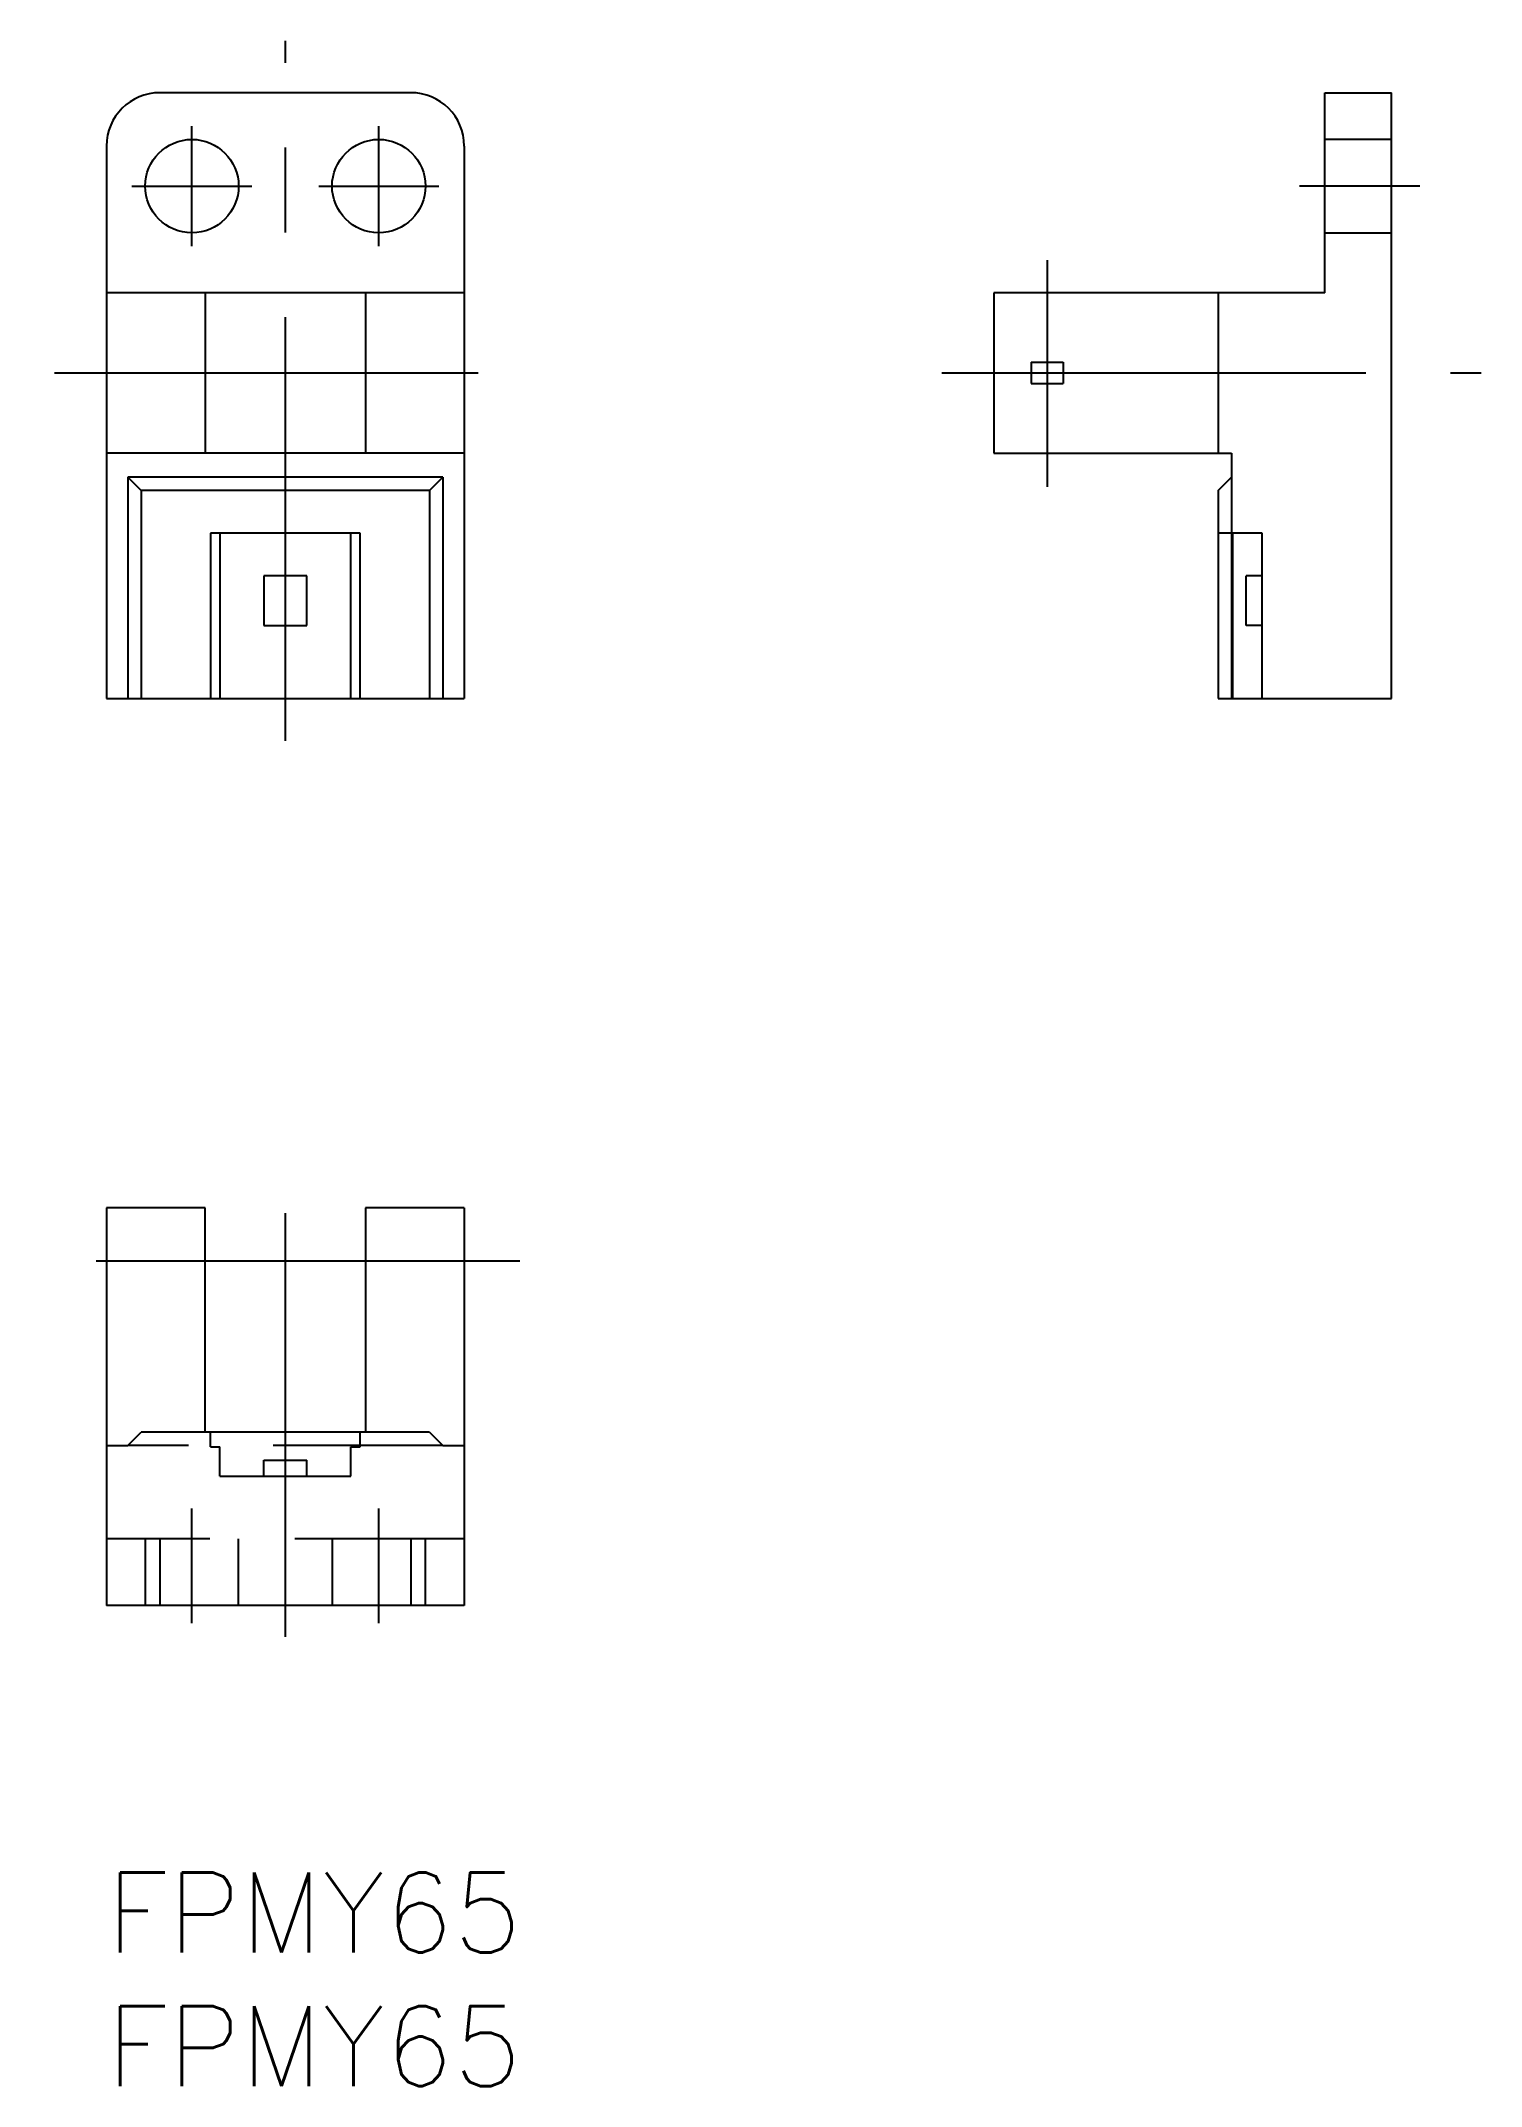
# Model space of a CAD drawing. Extents: x -2.5 to 51.5, y -8 to 68.6.
import ezdxf

# ---------------------------------------------------------------- set-up
doc = ezdxf.new("R2010")
doc.units = 0
doc.header["$LTSCALE"] = 0.5
for name, pattern in [('CENTER', [50.8, 31.75, -6.35, 6.35, -6.35]), ('DASHED', [19.05, 12.7, -6.35]), ('PHANTOM', [63.5, 31.75, -6.35, 6.35, -6.35, 6.35, -6.35])]:
    doc.linetypes.add(name, pattern=pattern)
for name, color, linetype in [('MSM_CENTER', 1, 'CENTER'), ('MSM_CONTINUOUS', 7, 'CONTINUOUS'), ('MSM_DASHED', 4, 'DASHED'), ('MSM_IMAGINARY', 6, 'PHANTOM'), ('MSM_PART_NUMBER', 7, 'CONTINUOUS')]:
    doc.layers.add(name, color=color, linetype=linetype)
doc.styles.get("Standard").update_dxf_attribs({"font": 'txt.shx', "height": 3, "bigfont": 'bigfont.shx'})

msp = doc.modelspace()

# ---------------------------------------------------------------- linework, layer by layer
at = {"layer": 'MSM_CENTER'}
for p, q in [((6.7, 42.398), (6.7, 68.62)), ((3.2, 60.93), (3.2, 65.43)), ((10.2, 60.93), (10.2, 65.43)), ((0.95, 63.18), (5.45, 63.18)), ((7.95, 63.18), (12.45, 63.18)), ((49.205, 63.18), (44.689, 63.18)), ((35.244, 60.402), (35.244, 51.92)), ((-1.947, 56.18), (14.959, 56.18)), ((31.296, 56.18), (51.494, 56.18)), ((6.7, 8.83), (6.7, 25.985)), ((15.483, 22.9), (-2.457, 22.9)), ((3.2, 9.342), (3.2, 13.643)), ((10.2, 9.342), (10.2, 13.643))]:
    msp.add_line(p, q, dxfattribs=at)
at = {"layer": 'MSM_CONTINUOUS'}
for p, q in [((11.4, 66.68), (2, 66.68)), ((45.644, 59.18), (45.644, 66.68)), ((45.644, 66.68), (48.144, 66.68)), ((48.144, 43.98), (48.144, 66.68)), ((0, 64.68), (0, 43.98)), ((13.4, 64.68), (13.4, 43.98)), ((13.4, 59.18), (0, 59.18)), ((3.7, 59.18), (3.7, 53.18)), ((9.7, 59.18), (9.7, 53.18)), ((45.644, 59.18), (33.244, 59.18)), ((33.244, 59.18), (33.244, 53.18)), ((13.4, 53.18), (0, 53.18)), ((33.244, 53.18), (42.144, 53.18)), ((42.144, 53.18), (42.144, 43.98)), ((0.8, 52.28), (0.8, 43.98)), ((12.6, 52.28), (0.8, 52.28)), ((0.8, 52.28), (1.3, 51.78)), ((12.1, 51.78), (12.6, 52.28)), ((12.6, 52.28), (12.6, 43.98)), ((41.644, 51.78), (42.144, 52.28)), ((12.1, 51.78), (1.3, 51.78)), ((1.3, 51.78), (1.3, 43.98)), ((12.1, 51.78), (12.1, 43.98)), ((41.644, 51.78), (41.644, 43.98)), ((3.9, 50.18), (3.9, 43.98)), ((9.5, 50.18), (3.9, 50.18)), ((4.25, 50.18), (4.25, 43.98)), ((9.15, 43.98), (9.15, 50.18)), ((9.5, 43.98), (9.5, 50.18)), ((7.5, 48.58), (5.9, 48.58)), ((5.9, 48.58), (5.9, 46.72)), ((7.5, 46.72), (7.5, 48.58)), ((5.9, 46.72), (7.5, 46.72)), ((0, 43.98), (13.4, 43.98)), ((41.644, 43.98), (48.144, 43.98)), ((0, 24.9), (0, 10)), ((3.7, 24.9), (0, 24.9)), ((3.7, 16.5), (3.7, 24.9)), ((9.7, 24.9), (9.7, 16.5)), ((13.4, 24.9), (9.7, 24.9)), ((13.4, 24.9), (13.4, 10)), ((0.8, 16), (1.3, 16.5)), ((12.1, 16.5), (1.3, 16.5)), ((3.9, 15.95), (3.9, 16.5)), ((9.5, 15.95), (9.5, 16.5)), ((12.1, 16.5), (12.6, 16)), ((0, 16), (0.8, 16)), ((3.9, 15.95), (4.25, 15.95)), ((4.25, 14.85), (4.25, 15.95)), ((5.9, 15.45), (7.5, 15.45)), ((5.9, 14.85), (5.9, 15.45)), ((7.5, 14.85), (7.5, 15.45)), ((9.15, 15.95), (9.5, 15.95)), ((9.15, 14.85), (9.15, 15.95)), ((12.6, 16), (13.4, 16)), ((4.25, 14.85), (9.15, 14.85)), ((13.4, 10), (0, 10))]:
    msp.add_line(p, q, dxfattribs=at)
for centre in [(3.2, 63.18), (10.2, 63.18)]:
    msp.add_circle(centre, 1.75, dxfattribs=at)
for centre, start, end in [((2, 64.68), 90, 180), ((11.4, 64.68), 0, 90)]:
    msp.add_arc(centre, 2, start, end, dxfattribs=at)
at = {"layer": 'MSM_DASHED'}
for p, q in [((48.144, 64.93), (45.644, 64.93)), ((45.644, 61.43), (48.144, 61.43)), ((41.644, 59.18), (41.644, 53.18)), ((43.294, 50.18), (41.644, 50.18)), ((42.194, 43.98), (42.194, 50.18)), ((43.294, 43.98), (43.294, 50.18)), ((42.694, 46.72), (42.694, 48.58)), ((43.294, 48.58), (42.694, 48.58)), ((43.294, 46.72), (42.694, 46.72)), ((12.6, 16), (0.8, 16)), ((13.4, 12.5), (0, 12.5)), ((1.45, 12.5), (1.45, 10)), ((2, 12.5), (2, 10)), ((4.95, 10), (4.95, 12.5)), ((8.45, 12.5), (8.45, 10)), ((11.4, 12.5), (11.4, 10)), ((11.95, 10), (11.95, 12.5))]:
    msp.add_line(p, q, dxfattribs=at)
at = {"layer": 'MSM_IMAGINARY'}
for p, q in [((34.644, 56.58), (35.844, 56.58)), ((34.644, 56.58), (34.644, 55.78)), ((35.844, 56.58), (35.844, 55.78)), ((34.644, 55.78), (35.844, 55.78))]:
    msp.add_line(p, q, dxfattribs=at)

# ---------------------------------------------------------------- texts
at = {"layer": 'MSM_PART_NUMBER'}
for p in [(0, -3), (0, -8)]:
    msp.add_text('FPMY65', height=3, dxfattribs=at).set_placement(p)

doc.saveas('drawing.dxf')
